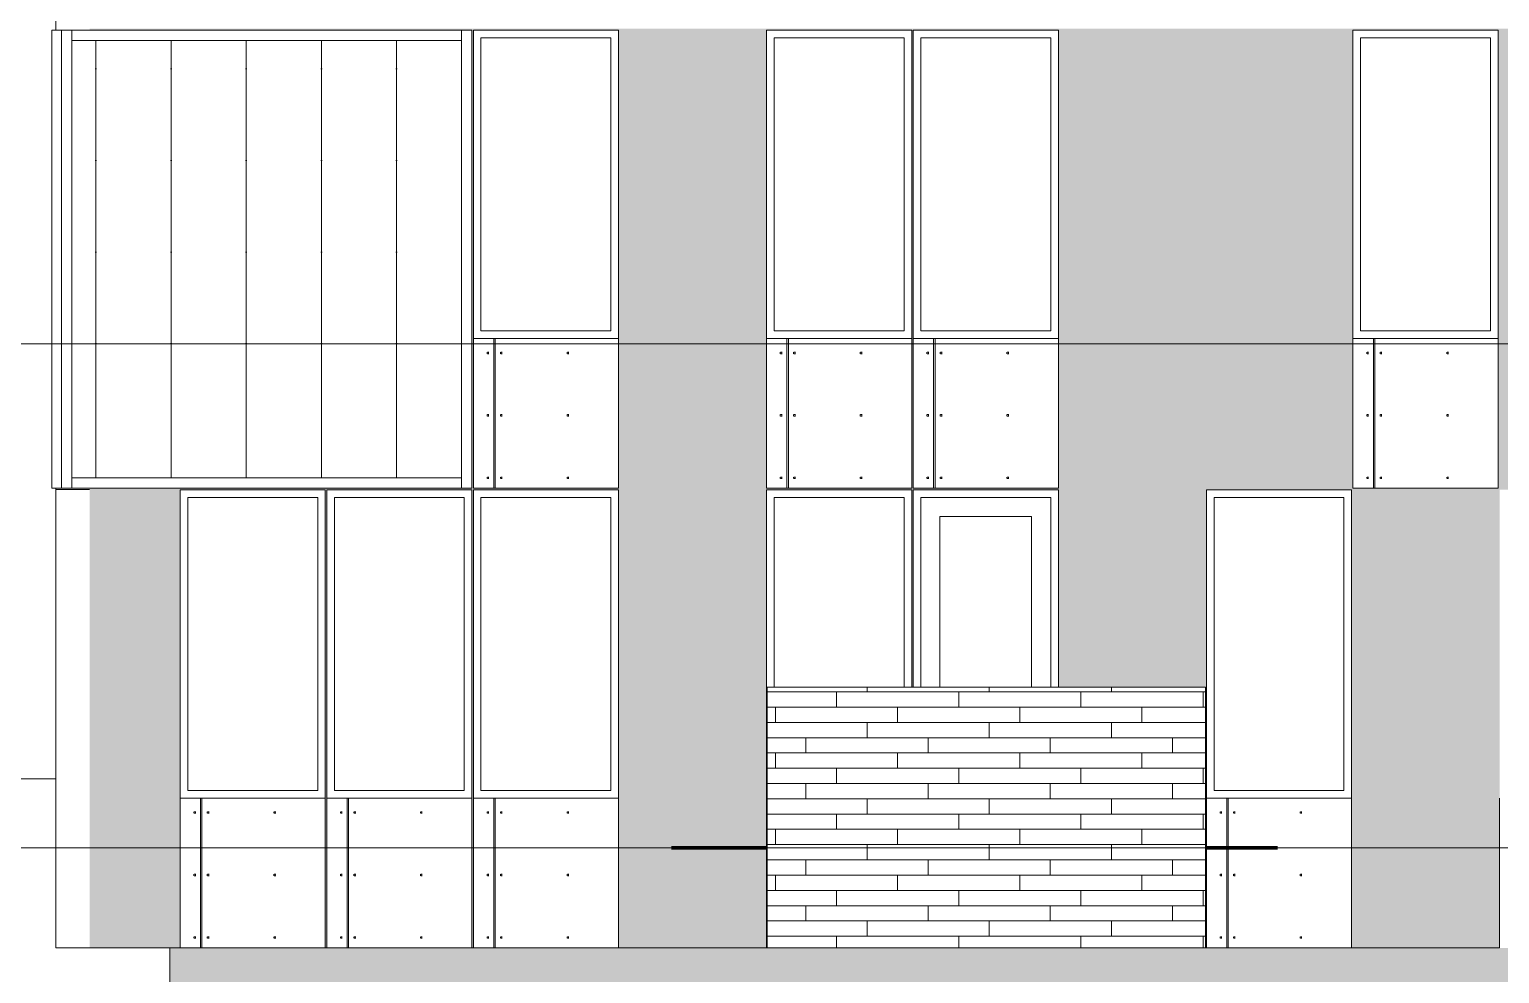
# Model space of a CAD drawing. Header units: inches. Extents: x -4169 to 885, y -251 to 585.
# Drawn here: x -1247 to -862, y 99 to 346.3 of the extents above; entities that cross this region are included whole.
import ezdxf

# ---------------------------------------------------------------- set-up
doc = ezdxf.new("R2010")
doc.units = ezdxf.units.IN
doc.header["$MEASUREMENT"] = 0
doc.linetypes.add('Grid Line 1_2_', pattern=[0.875, 0.5, -0.125, 0.125, -0.125])
for name, color, linetype, lineweight in [('0-5', 90, 'Continuous', 5), ('A-AREA-1', 32, 'Continuous', 70), ('A-FLOR-LEVL-1', 51, 'Grid Line 1_2_', 9), ('A-GENM', 5, 'Continuous', 9), ('A-GLAZ-CWMG', 51, 'Continuous', 9), ('A-WALL', 113, 'Continuous', 13), ('A-WALL-PATT-3', 111, 'Continuous', 9), ('C-TOPO', 7, 'Continuous', 9)]:
    doc.layers.add(name, color=color, linetype=linetype, lineweight=lineweight)
pattern_1 = [(0, (99.41, 108.3), (-38.4, 120.375), [0.392, -38.007]), (0, (99.41, 108.7), (-38.4, 120.375), [0.392, -38.007]), (0, (99.41, 124.66), (-38.4, 120.375), [0.392, -38.007]), (0, (99.41, 125.05), (-38.4, 120.375), [0.392, -38.007]), (0, (99.41, 141.02), (-38.4, 120.375), [0.392, -38.007]), (0, (99.41, 141.41), (-38.4, 120.375), [0.392, -38.007]), (0, (99.41, 157.38), (-38.4, 120.375), [0.392, -38.007]), (0, (99.41, 157.77), (-38.4, 120.375), [0.392, -38.007]), (0, (99.41, 173.73), (-38.4, 120.375), [0.392, -38.007]), (0, (99.41, 174.12), (-38.4, 120.375), [0.392, -38.007]), (0, (99.41, 190.09), (-38.4, 120.375), [0.392, -38.007]), (0, (99.41, 190.48), (-38.4, 120.375), [0.392, -38.007]), (0, (99.41, 206.45), (-38.4, 120.375), [0.392, -38.007]), (0, (99.41, 206.84), (-38.4, 120.375), [0.392, -38.007]), (0, (99.41, 222.8), (-38.4, 120.375), [0.392, -38.007]), (0, (99.41, 223.2), (-38.4, 120.375), [0.392, -38.007]), (0, (116.86, 108.3), (-38.4, 120.375), [0.392, -38.007]), (0, (116.86, 108.7), (-38.4, 120.375), [0.392, -38.007]), (0, (116.86, 124.66), (-38.4, 120.375), [0.392, -38.007]), (0, (116.86, 125.05), (-38.4, 120.375), [0.392, -38.007]), (0, (116.86, 141.02), (-38.4, 120.375), [0.392, -38.007]), (0, (116.86, 141.41), (-38.4, 120.375), [0.392, -38.007]), (0, (116.86, 157.38), (-38.4, 120.375), [0.392, -38.007]), (0, (116.86, 157.77), (-38.4, 120.375), [0.392, -38.007]), (0, (116.86, 173.73), (-38.4, 120.375), [0.392, -38.007]), (0, (116.86, 174.12), (-38.4, 120.375), [0.392, -38.007]), (0, (116.86, 190.09), (-38.4, 120.375), [0.392, -38.007]), (0, (116.86, 190.48), (-38.4, 120.375), [0.392, -38.007]), (0, (116.86, 206.45), (-38.4, 120.375), [0.392, -38.007]), (0, (116.86, 206.84), (-38.4, 120.375), [0.392, -38.007]), (0, (116.86, 222.8), (-38.4, 120.375), [0.392, -38.007]), (0, (116.86, 223.2), (-38.4, 120.375), [0.392, -38.007]), (0, (134.31, 108.3), (-38.4, 120.375), [0.392, -38.007]), (0, (134.31, 108.7), (-38.4, 120.375), [0.392, -38.007]), (0, (134.31, 124.66), (-38.4, 120.375), [0.392, -38.007]), (0, (134.31, 125.05), (-38.4, 120.375), [0.392, -38.007]), (0, (134.31, 141.02), (-38.4, 120.375), [0.392, -38.007]), (0, (134.31, 141.41), (-38.4, 120.375), [0.392, -38.007]), (0, (134.31, 157.38), (-38.4, 120.375), [0.392, -38.007]), (0, (134.31, 157.77), (-38.4, 120.375), [0.392, -38.007]), (0, (134.31, 173.73), (-38.4, 120.375), [0.392, -38.007]), (0, (134.31, 174.12), (-38.4, 120.375), [0.392, -38.007]), (0, (134.31, 190.09), (-38.4, 120.375), [0.392, -38.007]), (0, (134.31, 190.48), (-38.4, 120.375), [0.392, -38.007]), (0, (134.31, 206.45), (-38.4, 120.375), [0.392, -38.007]), (0, (134.31, 206.84), (-38.4, 120.375), [0.392, -38.007]), (0, (134.31, 222.8), (-38.4, 120.375), [0.392, -38.007]), (0, (134.31, 223.2), (-38.4, 120.375), [0.392, -38.007]), (90, (97.666, 105.75), (-38.4, 2e-15), [120, -0.375]), (90, (98.04, 105.75), (-38.4, 2e-15), [120, -0.375]), (90, (99.407, 108.304), (-38.4, 2e-15), [0.392, -119.982]), (90, (99.407, 124.66), (-38.4, 2e-15), [0.392, -119.982]), (90, (99.407, 141.018), (-38.4, 2e-15), [0.392, -119.982]), (90, (99.407, 157.375), (-38.4, 2e-15), [0.392, -119.982]), (90, (99.407, 173.732), (-38.4, 2e-15), [0.392, -119.982]), (90, (99.407, 190.09), (-38.4, 2e-15), [0.392, -119.982]), (90, (99.407, 206.447), (-38.4, 2e-15), [0.392, -119.982]), (90, (99.407, 222.804), (-38.4, 2e-15), [0.392, -119.982]), (90, (99.8, 108.304), (-38.4, 2e-15), [0.392, -119.982]), (90, (99.8, 124.66), (-38.4, 2e-15), [0.392, -119.982]), (90, (99.8, 141.018), (-38.4, 2e-15), [0.392, -119.982]), (90, (99.8, 157.375), (-38.4, 2e-15), [0.392, -119.982]), (90, (99.8, 173.732), (-38.4, 2e-15), [0.392, -119.982]), (90, (99.8, 190.09), (-38.4, 2e-15), [0.392, -119.982]), (90, (99.8, 206.447), (-38.4, 2e-15), [0.392, -119.982]), (90, (99.8, 222.804), (-38.4, 2e-15), [0.392, -119.982]), (90, (116.857, 108.304), (-38.4, 2e-15), [0.392, -119.982]), (90, (116.857, 124.66), (-38.4, 2e-15), [0.392, -119.982]), (90, (116.857, 141.018), (-38.4, 2e-15), [0.392, -119.982]), (90, (116.857, 157.375), (-38.4, 2e-15), [0.392, -119.982]), (90, (116.857, 173.732), (-38.4, 2e-15), [0.392, -119.982]), (90, (116.857, 190.09), (-38.4, 2e-15), [0.392, -119.982]), (90, (116.857, 206.447), (-38.4, 2e-15), [0.392, -119.982]), (90, (116.857, 222.804), (-38.4, 2e-15), [0.392, -119.982]), (90, (117.25, 108.304), (-38.4, 2e-15), [0.392, -119.982]), (90, (117.25, 124.66), (-38.4, 2e-15), [0.392, -119.982]), (90, (117.25, 141.018), (-38.4, 2e-15), [0.392, -119.982]), (90, (117.25, 157.375), (-38.4, 2e-15), [0.392, -119.982]), (90, (117.25, 173.732), (-38.4, 2e-15), [0.392, -119.982]), (90, (117.25, 190.09), (-38.4, 2e-15), [0.392, -119.982]), (90, (117.25, 206.447), (-38.4, 2e-15), [0.392, -119.982]), (90, (117.25, 222.804), (-38.4, 2e-15), [0.392, -119.982]), (90, (134.307, 108.304), (-38.4, 2e-15), [0.392, -119.982]), (90, (134.307, 124.66), (-38.4, 2e-15), [0.392, -119.982]), (90, (134.307, 141.018), (-38.4, 2e-15), [0.392, -119.982]), (90, (134.307, 157.375), (-38.4, 2e-15), [0.392, -119.982]), (90, (134.307, 173.732), (-38.4, 2e-15), [0.392, -119.982]), (90, (134.307, 190.09), (-38.4, 2e-15), [0.392, -119.982]), (90, (134.307, 206.447), (-38.4, 2e-15), [0.392, -119.982]), (90, (134.307, 222.804), (-38.4, 2e-15), [0.392, -119.982]), (90, (134.7, 108.304), (-38.4, 2e-15), [0.392, -119.982]), (90, (134.7, 124.66), (-38.4, 2e-15), [0.392, -119.982]), (90, (134.7, 141.018), (-38.4, 2e-15), [0.392, -119.982]), (90, (134.7, 157.375), (-38.4, 2e-15), [0.392, -119.982]), (90, (134.7, 173.732), (-38.4, 2e-15), [0.392, -119.982]), (90, (134.7, 190.09), (-38.4, 2e-15), [0.392, -119.982]), (90, (134.7, 206.447), (-38.4, 2e-15), [0.392, -119.982]), (90, (134.7, 222.804), (-38.4, 2e-15), [0.392, -119.982]), (180, (136.07, 105.38), (-38.4, 120.375), [38.025, -0.375]), (180, (136.07, 105.75), (-38.4, 120.375), [38.025, -0.375])]
pattern_2 = [(0, (-1051.6464, 132.8), (0, 4), []), (90, (-1051.646, 132.8), (-8, 8), [4, -28]), (90, (-1035.646, 136.8), (-8, 8), [4, -28])]

# ---------------------------------------------------------------- blocks, each defined once
blk = doc.blocks.new('CTR - 2nd Phase_rvt-2-BUILDING ELEVATION - COURTYARD - LOOKING WEST')
at = {"layer": 'A-FLOR-LEVL-1'}
for p, q in [((1856.66, 264), (4168.71, 264)), ((1856.66, 132), (4168.71, 132))]:
    blk.add_line(p, q, dxfattribs=at)
blk = doc.blocks.new('CTR  - Topography_rvt-2-BUILDING ELEVATION - COURTYARD - LOOKING WEST')
at = {"layer": 'C-TOPO'}
blk.add_line((2067.92, 150), (2001.62, 150), dxfattribs=at)
blk = doc.blocks.new('CTR - 1st Phase - Common Walls_rvt-2-BUILDING ELEVATION - COURTYARD - LOOKING WEST')
at = {"layer": 'A-FLOR-LEVL-1'}
for p, q in [((1856.66, 264), (4168.71, 264)), ((1856.66, 132), (4168.71, 132))]:
    blk.add_line(p, q, dxfattribs=at)
blk = doc.blocks.new('_THE_ WINDOW _ DOOR - Door - 2nd Floor-1942379-BUILDING ELEVATION - COURTYARD - LOOKING WEST')
at = {"layer": 'A-GENM'}
for p, q in [((2292.51, 225.75), (2292.51, 174)), ((2330.54, 225.75), (2292.51, 225.75)), ((2294.51, 223.75), (2328.54, 223.75)), ((2294.51, 174), (2294.51, 223.75)), ((2328.54, 223.75), (2328.54, 174)), ((2330.54, 174), (2330.54, 225.75)), ((2299.51, 218.75), (2323.54, 218.75)), ((2299.51, 174), (2299.51, 218.75)), ((2323.54, 218.75), (2323.54, 174))]:
    blk.add_line(p, q, dxfattribs=at)
blk = doc.blocks.new('_THE_ WINDOW _ DOOR - Window - 2nd _ 3rd Floors-1942375-BUILDING ELEVATION - COURTYARD - LOOKING WEST')
at = {"layer": 'A-GENM'}
h = blk.add_hatch(dxfattribs=at)
h.set_pattern_fill('FP_43', color=256, style=0, pattern_type=2)
h.set_pattern_definition([(0, (2409.08, 163.18), (-38.4, 120.38), [0.392, -38.007]), (0, (2409.08, 163.57), (-38.4, 120.38), [0.392, -38.007]), (0, (2409.08, 179.54), (-38.4, 120.38), [0.392, -38.007]), (0, (2409.08, 179.93), (-38.4, 120.38), [0.392, -38.007]), (0, (2409.08, 195.89), (-38.4, 120.38), [0.392, -38.007]), (0, (2409.08, 196.29), (-38.4, 120.38), [0.392, -38.007]), (0, (2409.08, 212.25), (-38.4, 120.38), [0.392, -38.007]), (0, (2409.08, 212.64), (-38.4, 120.38), [0.392, -38.007]), (0, (2409.08, 228.61), (-38.4, 120.38), [0.392, -38.007]), (0, (2409.08, 229), (-38.4, 120.38), [0.392, -38.007]), (0, (2409.08, 244.96), (-38.4, 120.38), [0.392, -38.007]), (0, (2409.08, 245.36), (-38.4, 120.375), [0.392, -38.007]), (0, (2409.08, 261.32), (-38.4, 120.375), [0.392, -38.007]), (0, (2409.08, 261.71), (-38.4, 120.375), [0.392, -38.007]), (0, (2409.08, 277.68), (-38.4, 120.375), [0.392, -38.007]), (0, (2409.08, 278.07), (-38.4, 120.375), [0.392, -38.007]), (0, (2426.53, 163.18), (-38.4, 120.38), [0.392, -38.007]), (0, (2426.53, 163.57), (-38.4, 120.38), [0.392, -38.007]), (0, (2426.53, 179.54), (-38.4, 120.38), [0.392, -38.007]), (0, (2426.53, 179.93), (-38.4, 120.38), [0.392, -38.007]), (0, (2426.53, 195.89), (-38.4, 120.38), [0.392, -38.007]), (0, (2426.53, 196.29), (-38.4, 120.38), [0.392, -38.007]), (0, (2426.53, 212.25), (-38.4, 120.38), [0.392, -38.007]), (0, (2426.53, 212.64), (-38.4, 120.38), [0.392, -38.007]), (0, (2426.53, 228.61), (-38.4, 120.38), [0.392, -38.007]), (0, (2426.53, 229), (-38.4, 120.38), [0.392, -38.007]), (0, (2426.53, 244.96), (-38.4, 120.375), [0.392, -38.007]), (0, (2426.53, 245.36), (-38.4, 120.375), [0.392, -38.007]), (0, (2426.53, 261.32), (-38.4, 120.375), [0.392, -38.007]), (0, (2426.53, 261.71), (-38.4, 120.375), [0.392, -38.007]), (0, (2426.53, 277.68), (-38.4, 120.375), [0.392, -38.007]), (0, (2426.53, 278.07), (-38.4, 120.375), [0.392, -38.007]), (0, (2443.98, 163.18), (-38.4, 120.38), [0.392, -38.007]), (0, (2443.98, 163.57), (-38.4, 120.38), [0.392, -38.007]), (0, (2443.98, 179.54), (-38.4, 120.38), [0.392, -38.007]), (0, (2443.98, 179.93), (-38.4, 120.38), [0.392, -38.007]), (0, (2443.98, 195.89), (-38.4, 120.38), [0.392, -38.007]), (0, (2443.98, 196.29), (-38.4, 120.38), [0.392, -38.007]), (0, (2443.98, 212.25), (-38.4, 120.38), [0.392, -38.007]), (0, (2443.98, 212.64), (-38.4, 120.38), [0.392, -38.007]), (0, (2443.98, 228.61), (-38.4, 120.38), [0.392, -38.007]), (0, (2443.98, 229), (-38.4, 120.38), [0.392, -38.007]), (0, (2443.98, 244.96), (-38.4, 120.375), [0.392, -38.007]), (0, (2443.98, 245.36), (-38.4, 120.375), [0.392, -38.007]), (0, (2443.98, 261.32), (-38.4, 120.375), [0.392, -38.007]), (0, (2443.98, 261.71), (-38.4, 120.375), [0.392, -38.007]), (0, (2443.98, 277.68), (-38.4, 120.375), [0.392, -38.007]), (0, (2443.98, 278.07), (-38.4, 120.375), [0.392, -38.007]), (90, (2407.336, 160.625), (-38.4, 2e-15), [120, -0.375]), (90, (2407.71, 160.625), (-38.4, 2e-15), [120, -0.375]), (90, (2409.077, 163.18), (-38.4, 2e-15), [0.392, -119.982]), (90, (2409.077, 179.536), (-38.4, 2e-15), [0.392, -119.982]), (90, (2409.077, 195.893), (-38.4, 2e-15), [0.392, -119.982]), (90, (2409.077, 212.25), (-38.4, 2e-15), [0.392, -119.982]), (90, (2409.077, 228.607), (-38.4, 2e-15), [0.392, -119.982]), (90, (2409.077, 244.964), (-38.4, 2e-15), [0.392, -119.982]), (90, (2409.077, 261.322), (-38.4, 2e-15), [0.392, -119.982]), (90, (2409.077, 277.68), (-38.4, 2e-15), [0.392, -119.982]), (90, (2409.47, 163.18), (-38.4, 2e-15), [0.392, -119.982]), (90, (2409.47, 179.536), (-38.4, 2e-15), [0.392, -119.982]), (90, (2409.47, 195.893), (-38.4, 2e-15), [0.392, -119.982]), (90, (2409.47, 212.25), (-38.4, 2e-15), [0.392, -119.982]), (90, (2409.47, 228.607), (-38.4, 2e-15), [0.392, -119.982]), (90, (2409.47, 244.964), (-38.4, 2e-15), [0.392, -119.982]), (90, (2409.47, 261.322), (-38.4, 2e-15), [0.392, -119.982]), (90, (2409.47, 277.68), (-38.4, 2e-15), [0.392, -119.982]), (90, (2426.527, 163.18), (-38.4, 2e-15), [0.392, -119.982]), (90, (2426.527, 179.536), (-38.4, 2e-15), [0.392, -119.982]), (90, (2426.527, 195.893), (-38.4, 2e-15), [0.392, -119.982]), (90, (2426.527, 212.25), (-38.4, 2e-15), [0.392, -119.982]), (90, (2426.527, 228.607), (-38.4, 2e-15), [0.392, -119.982]), (90, (2426.527, 244.964), (-38.4, 2e-15), [0.392, -119.982]), (90, (2426.527, 261.322), (-38.4, 2e-15), [0.392, -119.982]), (90, (2426.527, 277.68), (-38.4, 2e-15), [0.392, -119.982]), (90, (2426.92, 163.18), (-38.4, 2e-15), [0.392, -119.982]), (90, (2426.92, 179.536), (-38.4, 2e-15), [0.392, -119.982]), (90, (2426.92, 195.893), (-38.4, 2e-15), [0.392, -119.982]), (90, (2426.92, 212.25), (-38.4, 2e-15), [0.392, -119.982]), (90, (2426.92, 228.607), (-38.4, 2e-15), [0.392, -119.982]), (90, (2426.92, 244.964), (-38.4, 2e-15), [0.392, -119.982]), (90, (2426.92, 261.322), (-38.4, 2e-15), [0.392, -119.982]), (90, (2426.92, 277.68), (-38.4, 2e-15), [0.392, -119.982]), (90, (2443.977, 163.18), (-38.4, 2e-15), [0.392, -119.982]), (90, (2443.977, 179.536), (-38.4, 2e-15), [0.392, -119.982]), (90, (2443.977, 195.893), (-38.4, 2e-15), [0.392, -119.982]), (90, (2443.977, 212.25), (-38.4, 2e-15), [0.392, -119.982]), (90, (2443.977, 228.607), (-38.4, 2e-15), [0.392, -119.982]), (90, (2443.977, 244.964), (-38.4, 2e-15), [0.392, -119.982]), (90, (2443.977, 261.322), (-38.4, 2e-15), [0.392, -119.982]), (90, (2443.977, 277.68), (-38.4, 2e-15), [0.392, -119.982]), (90, (2444.37, 163.18), (-38.4, 2e-15), [0.392, -119.982]), (90, (2444.37, 179.536), (-38.4, 2e-15), [0.392, -119.982]), (90, (2444.37, 195.893), (-38.4, 2e-15), [0.392, -119.982]), (90, (2444.37, 212.25), (-38.4, 2e-15), [0.392, -119.982]), (90, (2444.37, 228.607), (-38.4, 2e-15), [0.392, -119.982]), (90, (2444.37, 244.964), (-38.4, 2e-15), [0.392, -119.982]), (90, (2444.37, 261.322), (-38.4, 2e-15), [0.392, -119.982]), (90, (2444.37, 277.68), (-38.4, 2e-15), [0.392, -119.982]), (180, (2445.74, 160.25), (-38.4, 120.38), [38.025, -0.375]), (180, (2445.74, 160.62), (-38.4, 120.38), [38.025, -0.375])])
h.paths.add_polyline_path([(2407.34, 105.75), (2407.34, 145), (2369.31, 145), (2369.31, 105.75)], flags=0)
for p, q in [((2407.34, 225.75), (2369.31, 225.75)), ((2369.31, 225.75), (2369.31, 145)), ((2371.31, 147), (2371.31, 223.75)), ((2371.31, 223.75), (2405.34, 223.75)), ((2405.34, 223.75), (2405.34, 147)), ((2407.34, 145), (2407.34, 225.75)), ((2405.34, 147), (2371.31, 147)), ((2369.31, 145), (2369.31, 105.75)), ((2369.31, 145), (2407.34, 145)), ((2407.34, 105.75), (2407.34, 145)), ((2369.31, 105.75), (2407.34, 105.75))]:
    blk.add_line(p, q, dxfattribs=at)
blk = doc.blocks.new('_THE_ WINDOW _ DOOR - Window - 2nd _ 3rd Floors-V64-BUILDING ELEVATION - COURTYARD - LOOKING WEST')
at = {"layer": 'A-GENM'}
h = blk.add_hatch(dxfattribs=at)
h.set_pattern_fill('FP_54', color=256, style=0, pattern_type=2)
h.set_pattern_definition([(0, (2293.88, 163.18), (-38.4, 120.38), [0.392, -38.007]), (0, (2293.88, 163.57), (-38.4, 120.38), [0.392, -38.007]), (0, (2293.88, 179.54), (-38.4, 120.38), [0.392, -38.007]), (0, (2293.88, 179.93), (-38.4, 120.38), [0.392, -38.007]), (0, (2293.88, 195.89), (-38.4, 120.38), [0.392, -38.007]), (0, (2293.88, 196.29), (-38.4, 120.38), [0.392, -38.007]), (0, (2293.88, 212.25), (-38.4, 120.38), [0.392, -38.007]), (0, (2293.88, 212.64), (-38.4, 120.38), [0.392, -38.007]), (0, (2293.88, 228.61), (-38.4, 120.38), [0.392, -38.007]), (0, (2293.88, 229), (-38.4, 120.38), [0.392, -38.007]), (0, (2293.88, 244.96), (-38.4, 120.38), [0.392, -38.007]), (0, (2293.88, 245.36), (-38.4, 120.375), [0.392, -38.007]), (0, (2293.88, 261.32), (-38.4, 120.375), [0.392, -38.007]), (0, (2293.88, 261.71), (-38.4, 120.375), [0.392, -38.007]), (0, (2293.88, 277.68), (-38.4, 120.375), [0.392, -38.007]), (0, (2293.88, 278.07), (-38.4, 120.375), [0.392, -38.007]), (0, (2311.33, 163.18), (-38.4, 120.38), [0.392, -38.007]), (0, (2311.33, 163.57), (-38.4, 120.38), [0.392, -38.007]), (0, (2311.33, 179.54), (-38.4, 120.38), [0.392, -38.007]), (0, (2311.33, 179.93), (-38.4, 120.38), [0.392, -38.007]), (0, (2311.33, 195.89), (-38.4, 120.38), [0.392, -38.007]), (0, (2311.33, 196.29), (-38.4, 120.38), [0.392, -38.007]), (0, (2311.33, 212.25), (-38.4, 120.38), [0.392, -38.007]), (0, (2311.33, 212.64), (-38.4, 120.38), [0.392, -38.007]), (0, (2311.33, 228.61), (-38.4, 120.38), [0.392, -38.007]), (0, (2311.33, 229), (-38.4, 120.38), [0.392, -38.007]), (0, (2311.33, 244.96), (-38.4, 120.375), [0.392, -38.007]), (0, (2311.33, 245.36), (-38.4, 120.375), [0.392, -38.007]), (0, (2311.33, 261.32), (-38.4, 120.375), [0.392, -38.007]), (0, (2311.33, 261.71), (-38.4, 120.375), [0.392, -38.007]), (0, (2311.33, 277.68), (-38.4, 120.375), [0.392, -38.007]), (0, (2311.33, 278.07), (-38.4, 120.375), [0.392, -38.007]), (0, (2328.78, 163.18), (-38.4, 120.38), [0.392, -38.007]), (0, (2328.78, 163.57), (-38.4, 120.38), [0.392, -38.007]), (0, (2328.78, 179.54), (-38.4, 120.38), [0.392, -38.007]), (0, (2328.78, 179.93), (-38.4, 120.38), [0.392, -38.007]), (0, (2328.78, 195.89), (-38.4, 120.38), [0.392, -38.007]), (0, (2328.78, 196.29), (-38.4, 120.38), [0.392, -38.007]), (0, (2328.78, 212.25), (-38.4, 120.38), [0.392, -38.007]), (0, (2328.78, 212.64), (-38.4, 120.38), [0.392, -38.007]), (0, (2328.78, 228.61), (-38.4, 120.38), [0.392, -38.007]), (0, (2328.78, 229), (-38.4, 120.38), [0.392, -38.007]), (0, (2328.78, 244.96), (-38.4, 120.375), [0.392, -38.007]), (0, (2328.78, 245.36), (-38.4, 120.375), [0.392, -38.007]), (0, (2328.78, 261.32), (-38.4, 120.375), [0.392, -38.007]), (0, (2328.78, 261.71), (-38.4, 120.375), [0.392, -38.007]), (0, (2328.78, 277.68), (-38.4, 120.375), [0.392, -38.007]), (0, (2328.78, 278.07), (-38.4, 120.375), [0.392, -38.007]), (90, (2292.136, 160.625), (-38.4, 2e-15), [120, -0.375]), (90, (2292.51, 160.625), (-38.4, 2e-15), [120, -0.375]), (90, (2293.877, 163.18), (-38.4, 2e-15), [0.392, -119.982]), (90, (2293.877, 179.536), (-38.4, 2e-15), [0.392, -119.982]), (90, (2293.877, 195.893), (-38.4, 2e-15), [0.392, -119.982]), (90, (2293.877, 212.25), (-38.4, 2e-15), [0.392, -119.982]), (90, (2293.877, 228.607), (-38.4, 2e-15), [0.392, -119.982]), (90, (2293.877, 244.964), (-38.4, 2e-15), [0.392, -119.982]), (90, (2293.877, 261.322), (-38.4, 2e-15), [0.392, -119.982]), (90, (2293.877, 277.68), (-38.4, 2e-15), [0.392, -119.982]), (90, (2294.27, 163.18), (-38.4, 2e-15), [0.392, -119.982]), (90, (2294.27, 179.536), (-38.4, 2e-15), [0.392, -119.982]), (90, (2294.27, 195.893), (-38.4, 2e-15), [0.392, -119.982]), (90, (2294.27, 212.25), (-38.4, 2e-15), [0.392, -119.982]), (90, (2294.27, 228.607), (-38.4, 2e-15), [0.392, -119.982]), (90, (2294.27, 244.964), (-38.4, 2e-15), [0.392, -119.982]), (90, (2294.27, 261.322), (-38.4, 2e-15), [0.392, -119.982]), (90, (2294.27, 277.68), (-38.4, 2e-15), [0.392, -119.982]), (90, (2311.327, 163.18), (-38.4, 2e-15), [0.392, -119.982]), (90, (2311.327, 179.536), (-38.4, 2e-15), [0.392, -119.982]), (90, (2311.327, 195.893), (-38.4, 2e-15), [0.392, -119.982]), (90, (2311.327, 212.25), (-38.4, 2e-15), [0.392, -119.982]), (90, (2311.327, 228.607), (-38.4, 2e-15), [0.392, -119.982]), (90, (2311.327, 244.964), (-38.4, 2e-15), [0.392, -119.982]), (90, (2311.327, 261.322), (-38.4, 2e-15), [0.392, -119.982]), (90, (2311.327, 277.68), (-38.4, 2e-15), [0.392, -119.982]), (90, (2311.72, 163.18), (-38.4, 2e-15), [0.392, -119.982]), (90, (2311.72, 179.536), (-38.4, 2e-15), [0.392, -119.982]), (90, (2311.72, 195.893), (-38.4, 2e-15), [0.392, -119.982]), (90, (2311.72, 212.25), (-38.4, 2e-15), [0.392, -119.982]), (90, (2311.72, 228.607), (-38.4, 2e-15), [0.392, -119.982]), (90, (2311.72, 244.964), (-38.4, 2e-15), [0.392, -119.982]), (90, (2311.72, 261.322), (-38.4, 2e-15), [0.392, -119.982]), (90, (2311.72, 277.68), (-38.4, 2e-15), [0.392, -119.982]), (90, (2328.777, 163.18), (-38.4, 2e-15), [0.392, -119.982]), (90, (2328.777, 179.536), (-38.4, 2e-15), [0.392, -119.982]), (90, (2328.777, 195.893), (-38.4, 2e-15), [0.392, -119.982]), (90, (2328.777, 212.25), (-38.4, 2e-15), [0.392, -119.982]), (90, (2328.777, 228.607), (-38.4, 2e-15), [0.392, -119.982]), (90, (2328.777, 244.964), (-38.4, 2e-15), [0.392, -119.982]), (90, (2328.777, 261.322), (-38.4, 2e-15), [0.392, -119.982]), (90, (2328.777, 277.68), (-38.4, 2e-15), [0.392, -119.982]), (90, (2329.17, 163.18), (-38.4, 2e-15), [0.392, -119.982]), (90, (2329.17, 179.536), (-38.4, 2e-15), [0.392, -119.982]), (90, (2329.17, 195.893), (-38.4, 2e-15), [0.392, -119.982]), (90, (2329.17, 212.25), (-38.4, 2e-15), [0.392, -119.982]), (90, (2329.17, 228.607), (-38.4, 2e-15), [0.392, -119.982]), (90, (2329.17, 244.964), (-38.4, 2e-15), [0.392, -119.982]), (90, (2329.17, 261.322), (-38.4, 2e-15), [0.392, -119.982]), (90, (2329.17, 277.68), (-38.4, 2e-15), [0.392, -119.982]), (180, (2330.54, 160.25), (-38.4, 120.38), [38.025, -0.375]), (180, (2330.54, 160.62), (-38.4, 120.38), [38.025, -0.375])])
h.paths.add_polyline_path([(2254.3, 105.75), (2254.3, 145), (2254.11, 145), (2254.11, 105.75)], flags=0)
for p, q in [((2292.14, 225.75), (2254.11, 225.75)), ((2254.11, 225.75), (2254.11, 145)), ((2256.11, 174), (2256.11, 223.75)), ((2256.11, 223.75), (2290.14, 223.75)), ((2290.14, 223.75), (2290.14, 174)), ((2292.14, 174), (2292.14, 225.75)), ((2254.11, 145), (2254.11, 105.75)), ((2254.11, 145), (2254.3, 145)), ((2254.11, 105.75), (2254.3, 105.75))]:
    blk.add_line(p, q, dxfattribs=at)
blk = doc.blocks.new('Rectangular Mullion - Profile_Polycarbonate_Upper and left-1739822-BUILDING ELEVATION - COURTYARD - LOOKING WEST')
at = {"layer": 'A-GLAZ-CWMG'}
for p, q in [((2066.92, 346.12), (2069.42, 346.12)), ((2066.92, 226.12), (2066.92, 346.12)), ((2069.42, 346.12), (2069.42, 226.12)), ((2069.42, 226.12), (2066.92, 226.12))]:
    blk.add_line(p, q, dxfattribs=at)
blk = doc.blocks.new('Rectangular Mullion - Profile_Polycarbonate_Upper and left-1997934-BUILDING ELEVATION - COURTYARD - LOOKING WEST')
at = {"layer": 'A-GLAZ-CWMG'}
for p, q in [((2072.17, 343.38), (2072.17, 346.13)), ((2072.17, 346.13), (2174.19, 346.13)), ((2174.19, 343.38), (2072.17, 343.38)), ((2174.19, 346.13), (2174.19, 343.38))]:
    blk.add_line(p, q, dxfattribs=at)
blk = doc.blocks.new('Rectangular Mullion - Profile_Polycarbonate_Lower-1997935-BUILDING ELEVATION - COURTYARD - LOOKING WEST')
at = {"layer": 'A-GLAZ-CWMG'}
for p, q in [((2072.17, 226.12), (2072.17, 228.87)), ((2072.17, 228.87), (2174.19, 228.87)), ((2174.19, 228.87), (2174.19, 226.12)), ((2174.19, 226.12), (2072.17, 226.12))]:
    blk.add_line(p, q, dxfattribs=at)
blk = doc.blocks.new('Rectangular Mullion - Profile_Polycarbonate_Upper and left-1741240-BUILDING ELEVATION - COURTYARD - LOOKING WEST')
at = {"layer": 'A-GLAZ-CWMG'}
for p, q in [((2069.42, 346.13), (2072.17, 346.13)), ((2069.42, 226.12), (2069.42, 346.13)), ((2072.17, 346.13), (2072.17, 226.12)), ((2072.17, 226.12), (2069.42, 226.12))]:
    blk.add_line(p, q, dxfattribs=at)
blk = doc.blocks.new('Rectangular Mullion - Profile_Polycarbonate_right-1741241-BUILDING ELEVATION - COURTYARD - LOOKING WEST')
at = {"layer": 'A-GLAZ-CWMG'}
for p, q in [((2174.19, 346.13), (2176.94, 346.13)), ((2174.19, 226.12), (2174.19, 346.13)), ((2176.94, 346.13), (2176.94, 226.12)), ((2176.94, 226.12), (2174.19, 226.12))]:
    blk.add_line(p, q, dxfattribs=at)

msp = doc.modelspace()

# ---------------------------------------------------------------- hatches: boundary and pattern name
at = {"layer": 'A-WALL-PATT-3'}
h = msp.add_hatch(dxfattribs=at)
h.set_pattern_fill('FP_55', color=256, style=0, pattern_type=2)
h.set_pattern_definition([(90, (-1111.511, 264), (-19.685, 1e-15), [24, 0, 0, 0])])
h.paths.add_polyline_path([(-1156.11, 228.87), (-1133.88, 228.87), (-1133.88, 343.38), (-1235.9, 343.38), (-1235.9, 228.87), (-1222.32, 228.87)], flags=0)
h = msp.add_hatch(dxfattribs=at)
h.set_pattern_fill('FP_38', color=256, style=0, pattern_type=2)
h.set_pattern_definition(pattern_1)
h.paths.add_polyline_path([(-1131.13, 105.75), (-1130.76, 105.75), (-1130.76, 225.75), (-1092.73, 225.75), (-1092.73, 105.75), (-1053.96, 105.75), (-1053.96, 225.75), (-1015.93, 225.75), (-1015.93, 174), (-1015.56, 174), (-1015.56, 225.75), (-977.53, 225.75), (-977.53, 174), (-938.95, 174), (-938.95, 105.75), (-938.76, 105.75), (-938.76, 225.75), (-900.73, 225.75), (-900.73, 105.75), (-861.96, 105.75), (-861.96, 225.75), (-823.93, 225.75), (-823.93, 105.75), (-746.76, 105.75), (-746.76, 225.75), (-708.73, 225.75), (-708.73, 105.75), (-708.36, 105.75), (-708.36, 226.12), (-785.35, 226.12), (-785.35, 306), (-746.76, 306), (-746.76, 346.5), (-1231.27, 346.5), (-1231.27, 346.12), (-1131.13, 346.12), (-1131.13, 226.12), (-1231.27, 226.12), (-1231.27, 105.75), (-1207.56, 105.75), (-1207.56, 225.75), (-1169.53, 225.75), (-1169.53, 105.75), (-1169.16, 105.75), (-1169.16, 225.75), (-1131.13, 225.75), (-1131.13, 106.12)], flags=0)
h.paths.add_polyline_path([(-171.13, 105.75), (-170.76, 105.75), (-170.76, 225.75), (-132.73, 225.75), (-132.73, 105.75), (-55.56, 105.75), (-55.55, 225.75), (-17.53, 225.75), (-17.53, 174), (-17.16, 174), (-17.16, 225.75), (20.87, 225.75), (20.87, 174), (21.24, 174), (21.24, 225.75), (59.27, 225.75), (59.27, 174), (59.45, 174), (59.45, 105.75), (91.79, 105.75), (91.79, 108), (91.98, 108), (91.98, 226.19), (91.73, 226.19), (91.73, 343.38), (91.23, 343.38), (91.23, 346.12), (91.98, 346.12), (91.98, 346.5), (-247.93, 346.5), (-247.93, 306), (-209.72, 306), (-209.72, 226.12), (-324.55, 226.12), (-324.55, 306), (-285.96, 306), (-285.96, 346.5), (-708.73, 346.5), (-708.73, 306), (-708.36, 306), (-708.36, 345.75), (-670.33, 345.75), (-670.33, 105.75), (-631.56, 105.75), (-631.56, 225.75), (-593.53, 225.75), (-593.53, 105.75), (-593.16, 105.75), (-593.16, 225.75), (-555.13, 225.75), (-555.13, 105.75), (-554.57, 105.75), (-554.57, 174), (-516.36, 174), (-516.36, 225.75), (-478.33, 225.75), (-478.33, 174), (-477.96, 174), (-477.96, 225.75), (-439.93, 225.75), (-439.93, 174), (-439.75, 174), (-439.75, 105.75), (-362.76, 105.75), (-362.76, 225.75), (-324.73, 225.75), (-324.73, 105.75), (-285.96, 105.75), (-285.96, 225.75), (-247.93, 225.75), (-247.93, 105.75), (-209.16, 105.75), (-209.16, 225.75), (-171.13, 225.75), (-171.13, 106.12)], flags=0)
h.paths.add_polyline_path([(-171.14, 226.12), (-209.16, 226.12), (-209.16, 346.12), (-171.13, 346.12), (-171.13, 226.12)], flags=0)
h.paths.add_polyline_path([(-1015.56, 226.12), (-1015.56, 226.12), (-1015.56, 346.12), (-977.53, 346.12), (-977.53, 226.12), (-1013.56, 226.12)], flags=0)
h.paths.add_polyline_path([(-94.15, 226.12), (-94.15, 346.12), (-56.12, 346.12), (-56.12, 226.12)], flags=0)
h.paths.add_polyline_path([(-55.56, 226.12), (-55.56, 346.12), (-17.53, 346.12), (-17.53, 226.12), (-53.56, 226.12)], flags=0)
h.paths.add_polyline_path([(-134.73, 226.12), (-170.76, 226.12), (-170.76, 346.12), (-132.73, 346.12), (-132.73, 226.12)], flags=0)
h.paths.add_polyline_path([(-1094.73, 226.12), (-1130.76, 226.13), (-1130.76, 346.12), (-1092.73, 346.12), (-1092.73, 226.12)], flags=0)
h.paths.add_polyline_path([(-1053.96, 226.12), (-1053.96, 346.12), (-1015.93, 346.12), (-1015.93, 226.12), (-1051.96, 226.12)], flags=0)
h.paths.add_polyline_path([(-900.36, 226.12), (-900.36, 346.12), (-862.33, 346.12), (-862.33, 226.12)], flags=0)
h.paths.add_polyline_path([(20.86, 226.12), (-17.16, 226.12), (-17.16, 346.12), (20.87, 346.12), (20.87, 226.12)], flags=0)
h.paths.add_polyline_path([(-631.56, 226.12), (-631.56, 346.12), (-593.53, 346.12), (-593.54, 226.12), (-629.56, 226.12)], flags=0)
h.paths.add_polyline_path([(-516.36, 226.12), (-516.36, 346.12), (-478.33, 346.12), (-478.34, 226.12), (-514.36, 226.12)], flags=0)
h.paths.add_polyline_path([(-555.13, 226.12), (-593.16, 226.12), (-593.16, 346.12), (-555.13, 346.12), (-555.13, 238.12)], flags=0)
h.paths.add_polyline_path([(-441.93, 226.12), (-477.96, 226.12), (-477.96, 346.12), (-439.93, 346.12), (-439.93, 226.12)], flags=0)
h.paths.add_polyline_path([(-360.76, 226.12), (-362.76, 226.12), (-362.76, 346.12), (-324.73, 346.12), (-324.73, 226.12), (-326.73, 226.12)], flags=0)
h.paths.add_polyline_path([(91.29, 343.44), (91.67, 343.44), (91.67, 343.63), (91.73, 343.63), (91.73, 346.06), (91.29, 346.06), (91.29, 343.63)], flags=0)
h = msp.add_hatch(dxfattribs=at)
h.set_pattern_fill('FP_38', color=256, style=0, pattern_type=2)
h.set_pattern_definition(pattern_1)
h.paths.add_polyline_path([(-1231.27, 105.75), (-1231.27, 226.12), (-1240.15, 226.12), (-1240.15, 105.75), (-1234.76, 105.75)], flags=0)
h = msp.add_hatch(dxfattribs=at)
h.set_pattern_fill('FP_51', color=256, style=0, pattern_type=2)
h.set_pattern_definition(pattern_2)
h.paths.add_polyline_path([(-1049.52, 105.75), (-1049.52, 174), (-1053.77, 174), (-1053.77, 105.75)], flags=0)
h = msp.add_hatch(dxfattribs=at)
h.set_pattern_fill('FP_51', color=256, style=0, pattern_type=2)
h.set_pattern_definition(pattern_2)
h.paths.add_polyline_path([(-1023.69, 105.75), (-943.2, 105.75), (-943.2, 174), (-1049.52, 174), (-1049.52, 105.75)], flags=0)
h = msp.add_hatch(dxfattribs=at)
h.set_pattern_fill('FP_51', color=256, style=0, pattern_type=2)
h.set_pattern_definition(pattern_2)
h.paths.add_polyline_path([(-938.95, 105.75), (-938.95, 174), (-943.2, 174), (-943.2, 105.75)], flags=0)
h = msp.add_hatch(dxfattribs=at)
h.set_pattern_fill('FP_47', color=256, style=0, pattern_type=2)
h.set_pattern_definition([(0, (-1205.9344, 0.8), (0, 4), []), (90, (-1205.934, 0.8), (-8, 8), [4, -28]), (90, (-1189.934, 4.8), (-8, 8), [4, -28])])
h.paths.add_polyline_path([(-754.45, 0), (-735.45, 0), (-735.46, 0.5), (-746.95, 0.5), (-746.95, 5.5), (-748.29, 5.5), (-754.42, 0.86), (-754.44, 0.33)], flags=0)
h.paths.add_polyline_path([(-755.45, 0), (-754.45, 0), (-754.45, 0.84), (-755.44, 0.08)], flags=0)
h.paths.add_polyline_path([(-755.55, 0), (-755.45, 0), (-755.45, 0.08)], flags=0)
h.paths.add_polyline_path([(-1169.35, 0), (-782.95, 0), (-782.45, 18.83), (-783.58, 23), (-784.45, 23), (-785.32, 28), (-786.93, 31), (-785.93, 30.5), (-784.31, 27.94), (-784.17, 27.15), (-781.45, 18.83), (-779.95, 19.48), (-766.95, 20), (-764.82, 19.59), (-763.53, 17.07), (-764.82, 18.59), (-766.74, 18.96), (-763.45, 2), (-764.95, 0), (-755.55, 0), (-755.55, 1), (-755.44, 1.08), (-755.32, 5.5), (-755.45, 5.5), (-755.45, 6.5), (-755.29, 6.5), (-754.97, 18.13), (-755.45, 19.59), (-755.45, 20), (-754.45, 19.78), (-754.45, 20), (-749.95, 19), (-746.95, 19), (-746.95, 23), (-755.45, 23), (-755.45, 24), (-768.95, 24), (-768.95, 26), (-755.45, 26), (-755.45, 28), (-754.95, 30.5), (-750.95, 31), (-746.95, 31), (-746.95, 54.5), (-748.19, 60.7), (-762.44, 56.82), (-750.95, 75.5), (-746.95, 75.09), (-746.95, 85.37), (-708.92, 85.37), (-708.92, 19.04), (-708.55, 18.87), (-708.55, 85.37), (-670.52, 85.37), (-670.52, 0.5), (-706.96, 0.47), (-706.95, 0), (91.79, 0), (91.79, 1), (91.29, 1), (91.29, 85.37), (91.79, 85.4), (91.79, 105.75), (-1210.25, 105.75), (-1210.25, 0)], flags=0)
h.paths.add_polyline_path([(-734.45, 0), (-734.45, 0.08), (-735, 0.5), (-735.45, 0.47), (-735.45, 0), (-734.95, 0)], flags=0)
h.paths.add_polyline_path([(-734.34, 0), (-734.45, 0.08), (-734.45, 0)], flags=0)
h.paths.add_polyline_path([(-730.45, 0), (-724.95, 0), (-725.32, 0.5), (-734.34, 0.47), (-734.34, 0)], flags=0)
h.paths.add_polyline_path([(-247.75, 0.5), (-247.75, 85.37), (-171.7, 85.37), (-171.7, 0.5), (-245.75, 0.5)], flags=0)
h.paths.add_polyline_path([(-168.95, 0.5), (-170.95, 0.5), (-170.95, 85.37), (-132.92, 85.37), (-132.92, 0.5), (-164.23, 0.5)], flags=0)
h.paths.add_polyline_path([(-919.93, 0.5), (-938.95, 0.5), (-938.95, 85.37), (-900.92, 85.37), (-900.92, 0.5), (-915.35, 0.5)], flags=0)
h.paths.add_polyline_path([(-326.92, 0.5), (-362.95, 0.5), (-362.95, 85.37), (-324.92, 85.37), (-324.92, 0.5)], flags=0)
h.paths.add_polyline_path([(-1169.35, 0.5), (-1169.35, 85.37), (-1131.32, 85.37), (-1131.32, 0.5), (-1156.11, 0.5)], flags=0)
h.paths.add_polyline_path([(35.65, 0.5), (-16.6, 0.5), (-16.6, 85.37), (59.45, 85.37), (59.45, 0.5), (57.45, 0.5)], flags=0)
h.paths.add_polyline_path([(-514.17, 0.5), (-516.17, 0.5), (-516.17, 85.37), (-478.15, 85.36), (-478.15, 0.5), (-508.36, 0.5)], flags=0)
h.paths.add_polyline_path([(-295.39, 0.5), (-305.66, 0.5), (-305.66, 85.37), (-267.63, 85.37), (-267.63, 0.5), (-269.63, 0.5)], flags=0)
h.paths.add_polyline_path([(-443.12, 0.5), (-477.77, 0.53), (-477.77, 85.37), (-439.75, 85.37), (-439.75, 0.5)], flags=0)
h.paths.add_polyline_path([(-900.55, 0.5), (-900.55, 85.37), (-862.52, 85.37), (-862.52, 0.5), (-898.55, 0.5)], flags=0)
h.paths.add_polyline_path([(-990.59, 0.5), (-996.17, 0.5), (-996.17, 85.37), (-958.15, 85.37), (-958.15, 0.5), (-960.15, 0.5)], flags=0)
h.paths.add_polyline_path([(-53, 0.5), (-55, 0.5), (-55, 85.37), (-16.97, 85.37), (-16.97, 0.5), (-30.56, 0.5)], flags=0)
h.paths.add_polyline_path([(-1023.69, 0.5), (-1034.57, 0.5), (-1034.57, 85.37), (-996.55, 85.37), (-996.55, 0.5), (-1015.37, 0.5)], flags=0)
h.paths.add_polyline_path([(-781.45, 1), (-765.45, 1), (-764.45, 2.5), (-767.74, 18.97), (-779.95, 18.48), (-781.47, 17.98), (-781.95, 1)], flags=0)
h.paths.add_polyline_path([(-708.92, 1), (-708.55, 1), (-708.55, 18.02), (-708.92, 18.15), (-708.92, 1.28)], flags=0)
h.paths.add_polyline_path([(-755.42, 1.1), (-754.42, 1.86), (-754.32, 5.5), (-755.3, 5.5), (-755.41, 1.28)], flags=0)
h.paths.add_polyline_path([(-754.4, 1.88), (-749.64, 5.5), (-754.3, 5.5)], flags=0)
h.paths.add_polyline_path([(-754.95, 6.5), (-754.29, 6.5), (-754, 17.83), (-754.95, 18.07), (-754.97, 18.06), (-755.27, 6.5), (-755.12, 6.5)], flags=0)
h.paths.add_polyline_path([(-753.95, 6.5), (-748.33, 6.5), (-746.95, 7.55), (-746.95, 17.07), (-750.95, 17.07), (-753.97, 17.82), (-754.27, 6.5)], flags=0)
h.paths.add_polyline_path([(-784.52, 50.8), (-750.95, 75.5), (-762.69, 56.75)], flags=0)
h.paths.add_polyline_path([(-746.95, 73.38), (-746.95, 73.42), (-749.06, 74.5)], flags=0)

# ---------------------------------------------------------------- linework, layer by layer
at = {"layer": 'A-AREA-1'}
for p, q in [((-1053.77, 132), (-1078.88, 132)), ((-920.11, 132), (-938.95, 132))]:
    msp.add_line(p, q, dxfattribs=at)
at = {"layer": 'A-FLOR-LEVL-1'}
for p, q in [((-1450.66, 264), (859.89, 264)), ((-1450.66, 132), (859.89, 132))]:
    msp.add_line(p, q, dxfattribs=at)
at = {"layer": 'A-WALL'}
for p, q in [((-1240.15, 346.12), (-1240.15, 416.42)), ((-1130.76, 226.12), (-1130.76, 265.37)), ((-1092.73, 265.37), (-1092.73, 226.12)), ((-1053.96, 226.12), (-1053.96, 265.37)), ((-1015.93, 265.37), (-1015.93, 226.12)), ((-1015.56, 226.12), (-1015.56, 265.37)), ((-977.53, 265.37), (-977.53, 226.12)), ((-900.36, 226.12), (-900.36, 265.37)), ((-862.33, 265.37), (-862.33, 226.12)), ((-1240.15, 105.75), (-1240.15, 226.12)), ((-1092.73, 226.12), (-1130.76, 226.12)), ((-1015.93, 226.12), (-1053.96, 226.12)), ((-977.53, 226.12), (-1015.56, 226.12)), ((-862.33, 226.12), (-900.36, 226.12)), ((-1053.77, 105.75), (-1053.77, 174)), ((-938.95, 174), (-1053.77, 174)), ((-938.95, 174), (-938.95, 105.75)), ((-1207.56, 105.75), (-1207.56, 145)), ((-1169.53, 145), (-1169.53, 105.75)), ((-1169.16, 105.75), (-1169.16, 145)), ((-1131.13, 145), (-1131.13, 105.75)), ((-1130.76, 105.75), (-1130.76, 145)), ((-1092.73, 145), (-1092.73, 105.75)), ((-1053.96, 105.75), (-1053.96, 145)), ((-938.76, 105.75), (-938.76, 145)), ((-900.73, 145), (-900.73, 105.75)), ((-861.96, 105.75), (-861.96, 145)), ((-1240.15, 105.75), (-1207.56, 105.75)), ((-1210.25, 105.75), (-1210.25, 0)), ((-1169.53, 105.75), (-1169.16, 105.75)), ((-1131.13, 105.75), (-1130.76, 105.75)), ((-1092.73, 105.75), (-1053.96, 105.75)), ((-1053.77, 105.75), (-938.76, 105.75)), ((-900.73, 105.75), (-861.96, 105.75))]:
    msp.add_line(p, q, dxfattribs=at)

# ---------------------------------------------------------------- block references
at = {"layer": '0-5'}
for name in ['CTR - 2nd Phase_rvt-2-BUILDING ELEVATION - COURTYARD - LOOKING WEST', 'CTR - 1st Phase - Common Walls_rvt-2-BUILDING ELEVATION - COURTYARD - LOOKING WEST', 'CTR  - Topography_rvt-2-BUILDING ELEVATION - COURTYARD - LOOKING WEST']:
    msp.add_blockref(name, (-3308.07, 0), dxfattribs=at)
at = {"layer": 'A-GENM'}
for name, p in [('_THE_ WINDOW _ DOOR - Window - 2nd _ 3rd Floors-1942375-BUILDING ELEVATION - COURTYARD - LOOKING WEST', (-3500.07, 120.37)), ('_THE_ WINDOW _ DOOR - Window - 2nd _ 3rd Floors-1942375-BUILDING ELEVATION - COURTYARD - LOOKING WEST', (-3423.27, 120.37)), ('_THE_ WINDOW _ DOOR - Window - 2nd _ 3rd Floors-1942375-BUILDING ELEVATION - COURTYARD - LOOKING WEST', (-3384.87, 120.37)), ('_THE_ WINDOW _ DOOR - Window - 2nd _ 3rd Floors-1942375-BUILDING ELEVATION - COURTYARD - LOOKING WEST', (-3269.67, 120.37)), ('_THE_ WINDOW _ DOOR - Window - 2nd _ 3rd Floors-1942375-BUILDING ELEVATION - COURTYARD - LOOKING WEST', (-3576.87, 0)), ('_THE_ WINDOW _ DOOR - Window - 2nd _ 3rd Floors-1942375-BUILDING ELEVATION - COURTYARD - LOOKING WEST', (-3538.47, 0)), ('_THE_ WINDOW _ DOOR - Window - 2nd _ 3rd Floors-1942375-BUILDING ELEVATION - COURTYARD - LOOKING WEST', (-3500.07, 0)), ('_THE_ WINDOW _ DOOR - Window - 2nd _ 3rd Floors-V64-BUILDING ELEVATION - COURTYARD - LOOKING WEST', (-3308.07, 0)), ('_THE_ WINDOW _ DOOR - Door - 2nd Floor-1942379-BUILDING ELEVATION - COURTYARD - LOOKING WEST', (-3308.07, 0)), ('_THE_ WINDOW _ DOOR - Window - 2nd _ 3rd Floors-1942375-BUILDING ELEVATION - COURTYARD - LOOKING WEST', (-3308.07, 0))]:
    msp.add_blockref(name, p, dxfattribs=at)
at = {"layer": 'A-GLAZ-CWMG'}
for name in ['Rectangular Mullion - Profile_Polycarbonate_Upper and left-1739822-BUILDING ELEVATION - COURTYARD - LOOKING WEST', 'Rectangular Mullion - Profile_Polycarbonate_Upper and left-1741240-BUILDING ELEVATION - COURTYARD - LOOKING WEST', 'Rectangular Mullion - Profile_Polycarbonate_Upper and left-1997934-BUILDING ELEVATION - COURTYARD - LOOKING WEST', 'Rectangular Mullion - Profile_Polycarbonate_right-1741241-BUILDING ELEVATION - COURTYARD - LOOKING WEST', 'Rectangular Mullion - Profile_Polycarbonate_Lower-1997935-BUILDING ELEVATION - COURTYARD - LOOKING WEST']:
    msp.add_blockref(name, (-3308.07, 0), dxfattribs=at)

doc.saveas('drawing.dxf')
